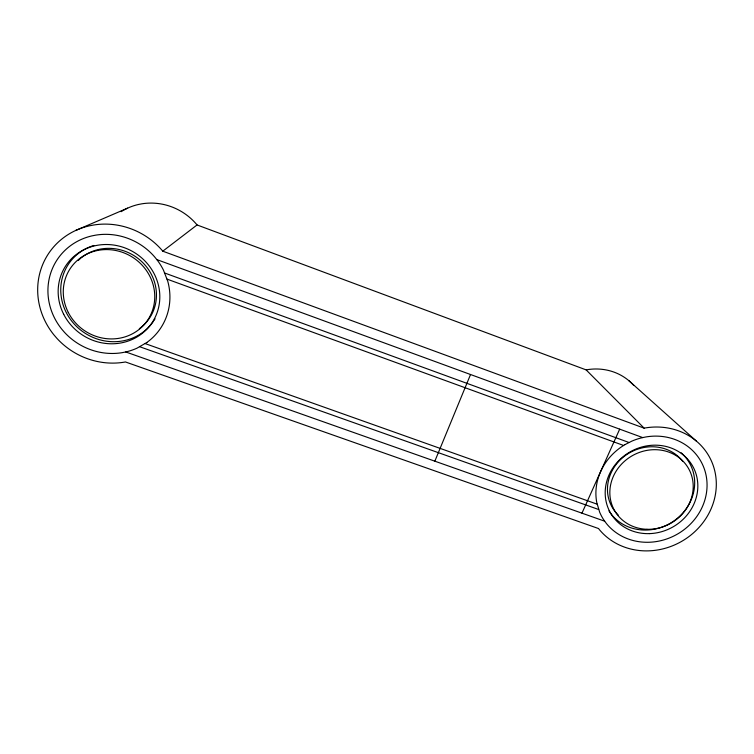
<?xml version="1.0" encoding="UTF-8"?>
<svg xmlns="http://www.w3.org/2000/svg" width="754" height="754" viewBox="0 0 754 754"><rect width="100%" height="100%" fill="white"/><g stroke="black" fill="none" stroke-linecap="round" stroke-linejoin="round"><path stroke-width="1.13" d="M434.841 461.184L470.534 374.521M581.956 513.172L619.684 429.158M162.789 251.186L197.058 224.946L586.141 369.894L644.142 428.159L645.245 427.942A66.211 60.499 -29.6 0 1 710.645 509.827A66.211 60.499 -29.6 0 1 599.157 529.355L598.544 528.545L125.428 361.948L124.278 362.174A72.375 68.256 33.1 0 1 57.05 338.508L53.986 334.964A72.375 68.256 33.1 0 1 88.897 225.946L93.487 225.041A72.375 68.256 33.1 0 1 162.006 250.234L162.789 251.186L644.142 428.159M75.749 230.432L127.596 208.151M586.141 369.894L587.036 369.724A53.826 50.273 -31.3 0 1 633.662 385.332M125.758 351.958L604.67 521.193M145.183 343.598L597.13 504.172M139.829 346.783L598.648 509.506M164.834 273.071L628.968 442.485M167.096 279.15L623.624 445.482M156.841 259.602L642.71 437.584M628.883 380.704L696.423 441.137M197.058 224.946L196.436 224.183A57.973 55.296 36.7 0 0 141.809 203.825L138.133 204.551A57.973 55.296 36.7 0 0 121.111 211.685M81.112 257.943A46.079 43.478 33.2 0 1 145.861 266.021A46.079 43.478 33.2 0 1 139.33 328.697M78.246 260.498A46.079 43.478 33.2 0 1 80.376 258.556M153.345 321.449A51.197 48.313 33.2 0 1 71.715 321.072A51.197 48.313 33.2 0 1 93.854 245.465M155.032 318.81A51.197 48.313 33.2 0 1 153.929 320.582M618.186 514.982A42.186 38.586 -29.7 0 1 622.955 457.405A42.186 38.586 -29.7 0 1 682.606 461.165M681.192 452.824A46.871 42.874 -29.7 0 1 670.202 523.304M669.326 523.804A46.871 42.874 -29.7 0 1 608.94 510.882M146.832 342.495L136.917 348.216A62.026 58.501 33 0 1 125.956 351.911L122.148 352.665A62.026 58.501 33 0 1 64.448 332.288L61.828 329.244A62.026 58.501 33 0 1 91.828 235.908L95.749 235.135A62.026 58.501 33 0 1 154.4 256.633L156.973 259.772A62.026 58.501 33 0 1 163.411 269.998L167.718 281.129A62.026 58.501 33 0 1 146.832 342.495M625.151 444.53L621.965 446.528A56.739 51.856 -29.6 0 0 596.744 502.437L599.666 512.192A56.739 51.856 -29.6 0 0 604.567 521.052L606.602 523.747A56.739 51.856 -29.6 0 0 702.191 507.131A56.739 51.856 -29.6 0 0 646.159 436.905L642.512 437.631A56.739 51.856 -29.6 0 0 631.852 441.128L625.151 444.53M63.713 314.324A51.687 48.746 33 0 0 151.639 323.343A51.687 48.746 33 0 0 111.611 244.786A51.687 48.746 33 0 0 63.713 314.324M68.284 312.439A46.522 43.873 33 0 0 147.426 320.497A46.522 43.873 33 0 0 111.338 249.828A46.522 43.873 33 0 0 68.284 312.439M649.439 533.625A47.285 43.204 -29.6 0 0 692.624 466.047A47.285 43.204 -29.6 0 0 612.474 468.554A47.285 43.204 -29.6 0 0 649.439 533.625M646.97 529.289A42.554 38.888 -29.6 0 0 689.684 470.694A42.554 38.888 -29.6 0 0 617.912 468.498A42.554 38.888 -29.6 0 0 646.97 529.289"/></g></svg>
